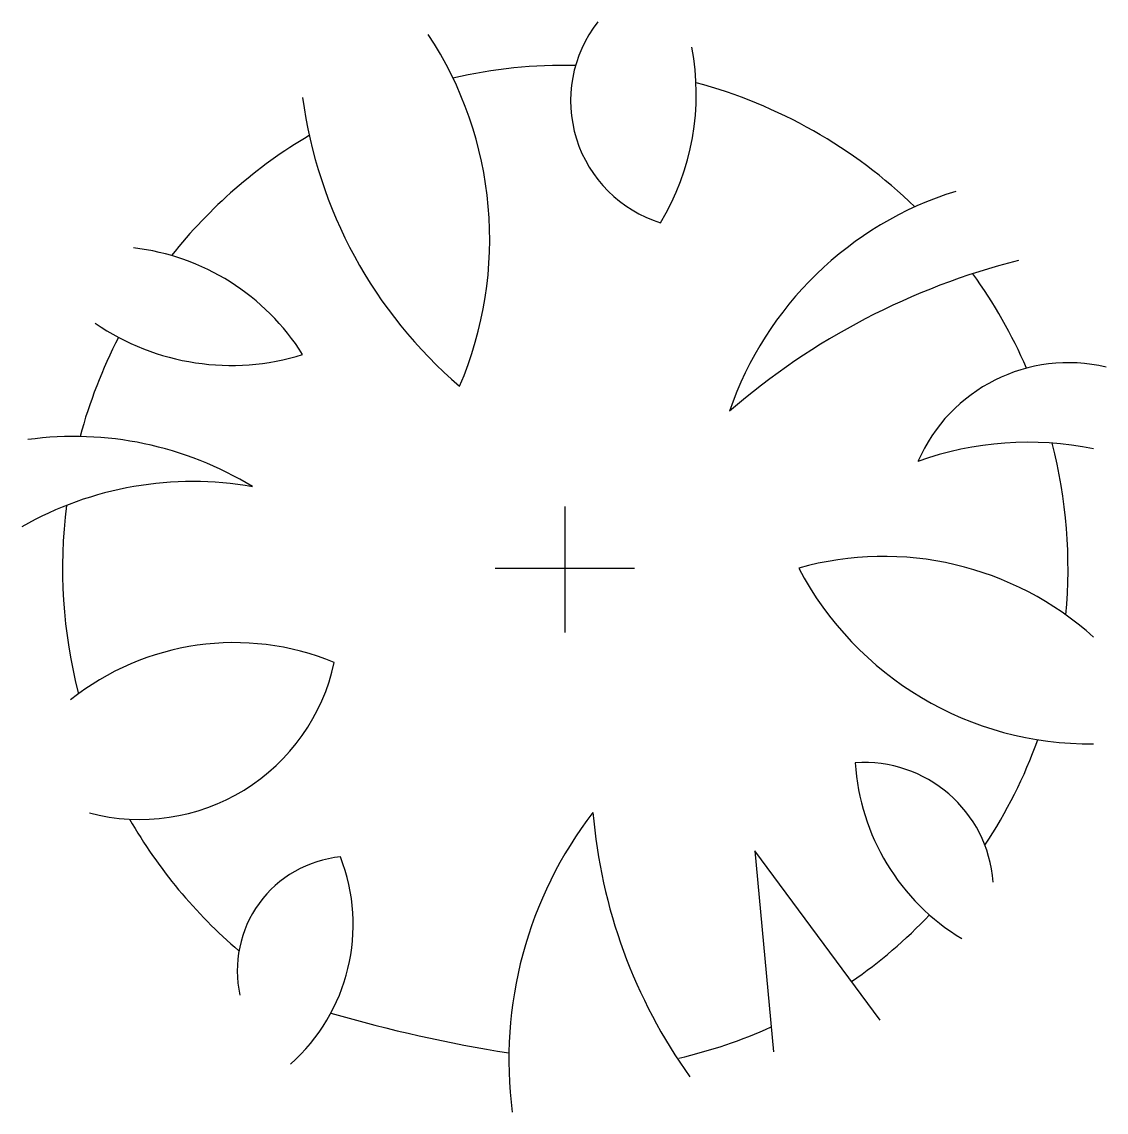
# Model space of a CAD drawing. Extents: x -3.24 to 3.23, y -3.25 to 3.26.
import ezdxf

# ---------------------------------------------------------------- set-up
doc = ezdxf.new("R2010")
doc.units = 0
doc.header["$LTSCALE"] = 1.2
doc.header["$MEASUREMENT"] = 0
doc.layers.get('0').update_dxf_attribs({"linetype": 'CONTINUOUS'})

msp = doc.modelspace()

# ---------------------------------------------------------------- linework, layer by layer
for p, q in [((0, -0.3829), (0, 0.3687)), ((-0.419, 0), (0.4133, 0)), ((1.1309, -1.6854), (1.2427, -2.8841)), ((1.8787, -2.6953), (1.1309, -1.6854))]:
    msp.add_line(p, q)
for centre, radius, start, end in [((0.7944, 2.7893), 0.7625, 141.90127, 252.7459), ((-2.6723, 1.9617), 2.2217, 336.78505, 33.39592), ((-0.7003, 2.8281), 1.4824, 328.8381, 10.94091), ((0, 0), 3, 88.82819, 102.9031), ((0, 0), 3, 45.93108, 74.92006), ((1.1513, 3.1705), 2.7423, 187.57851, 229.47851), ((0, 0), 3, 120.60066, 141.55844), ((2.9457, 0.2642), 2.0773, 107.25545, 161.08798), ((-2.7335, 0.5424), 1.3773, 32.12188, 83.47401), ((3.7382, -2.251), 4.2156, 104.20962, 130.85579), ((0, 0), 3, 23.44184, 35.85017), ((-1.9932, 2.6415), 1.4316, 235.49475, 287.31869), ((0, 0), 3, 152.67047, 164.81553), ((3.0023, 0.2465), 0.9794, 76.69925, 156.50703), ((-2.9315, -1.2596), 2.0457, 58.60521, 97.7436), ((2.7625, -1.1985), 1.9499, 78.46443, 109.73553), ((0, 0), 3, 354.67488, 14.4022), ((-2.2214, -1.5506), 2.068, 80.09933, 119.59528), ((0, 0), 3, 172.82684, 194.45655), ((1.8988, -1.8005), 1.8711, 47.9328, 105.68519), ((3.1286, 0.9132), 1.9608, 207.72597, 270.69668), ((-1.9752, -2.0134), 1.5695, 67.64715, 128.52016), ((-2.5378, -0.3129), 1.1859, 255.28382, 347.88462), ((0, 0), 3, 326.57298, 340.05746), ((1.7849, -1.9296), 0.7704, 4.26571, 94.06915), ((3.0477, -1.079), 1.3201, 183.5665, 238.91755), ((2.083, -2.931), 2.4195, 142.44416, 187.45794), ((3.3231, -1.1942), 3.169, 184.74397, 215.50554), ((0, 0), 3, 209.93827, 229.53711), ((-1.2762, -2.3997), 0.6808, 95.51455, 192.47783), ((-2.3784, -2.1263), 1.1128, 311.54464, 21.30424), ((0, 0), 3, 304.72115, 316.42286), ((1.0003, 5.5945), 8.5903, 253.78365, 261.04976), ((0, 0), 3, 283.07063, 294.18249)]:
    msp.add_arc(centre, radius, start, end)

doc.saveas('drawing.dxf')
